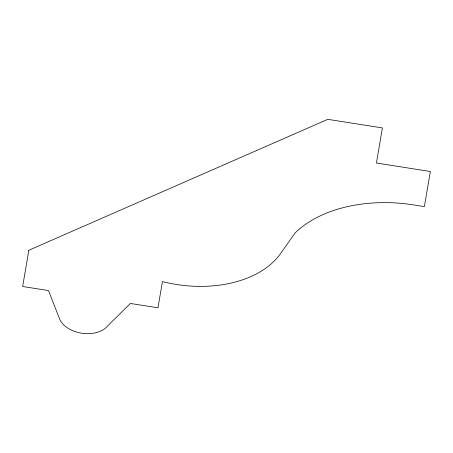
<?xml version="1.0" encoding="UTF-8"?>
<svg xmlns="http://www.w3.org/2000/svg" width="453" height="453" viewBox="0 0 453 453"><rect width="100%" height="100%" fill="white"/><g stroke="black" fill="none" stroke-linecap="round" stroke-linejoin="round"><path stroke-width="0.68" d="M28.828 250.266L22.65 286.5L48.505 290.571L59.286 318.165A25.985 16.942 8.4 0 0 81.614 333.193A25.985 16.942 8.4 0 0 107.769 325.792L130.385 303.453L157.978 307.797L162.451 281.568A101.772 66.365 8.4 0 0 280.469 253.691L295.067 232.967A124.535 81.206 8.4 0 1 411.46 204.569L424.365 206.602L430.35 171.506L376.432 163.023L382.417 127.933L327.785 119.332L28.828 250.266"/></g></svg>
